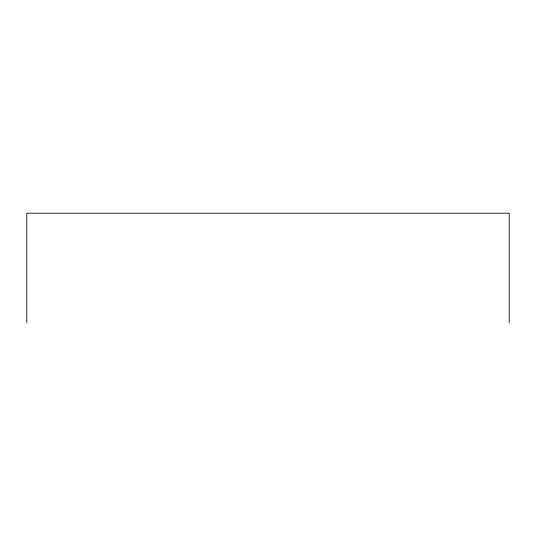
<?xml version="1.0" encoding="UTF-8"?>
<svg xmlns="http://www.w3.org/2000/svg" width="536" height="536" viewBox="0 0 536 536"><rect width="100%" height="100%" fill="white"/><g stroke="black" fill="none" stroke-linecap="round" stroke-linejoin="round"><path stroke-width="0.8" d="M509.2 322.793L509.2 213.207L26.8 213.207L26.8 322.793"/></g></svg>
